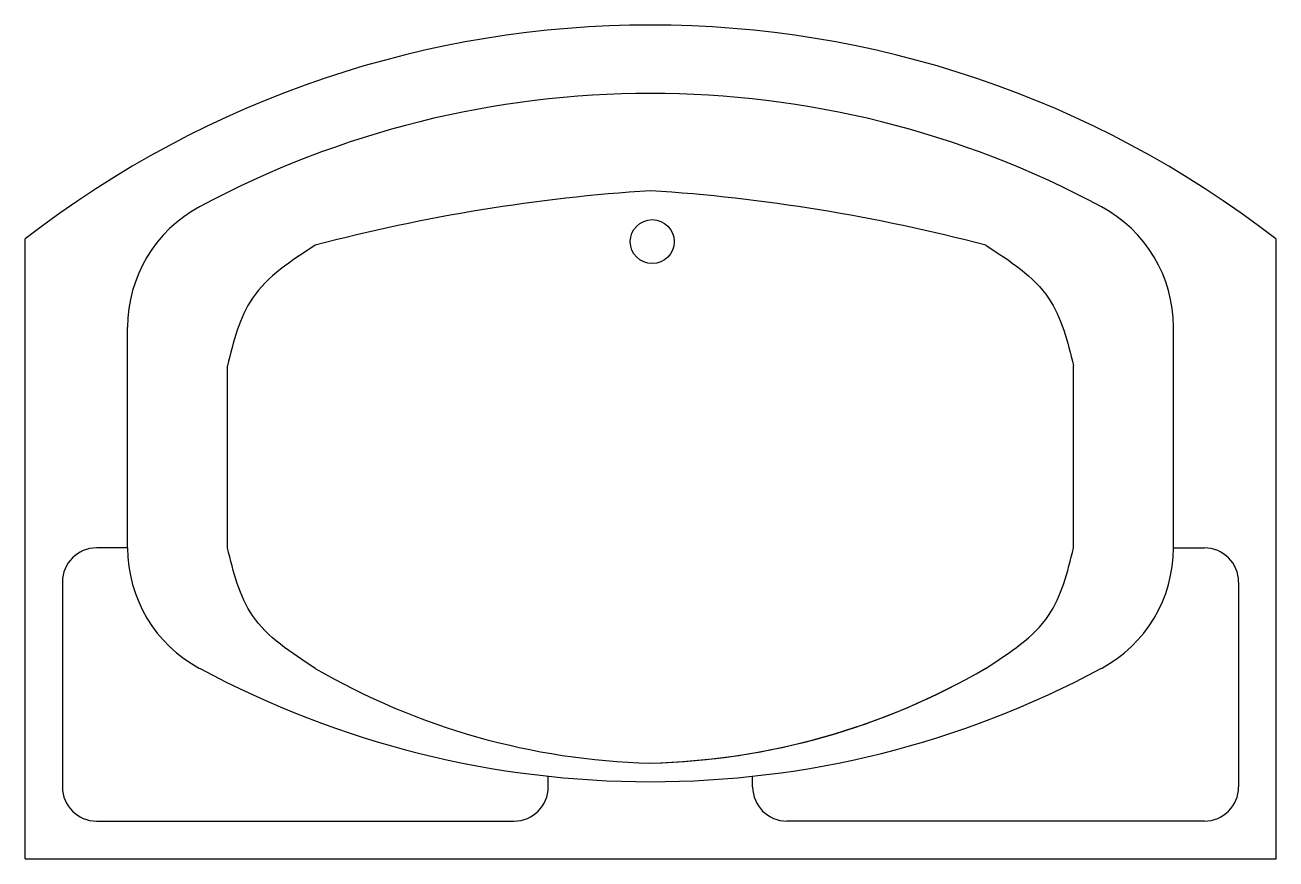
# Model space of a CAD drawing. Extents: x 8192.6 to 8194.43, y 5479.61 to 5480.83.
import ezdxf

# ---------------------------------------------------------------- set-up
doc = ezdxf.new("R2010")
doc.units = 0
doc.header["$LTSCALE"] = 50.8
doc.header["$MEASUREMENT"] = 0
doc.layers.add('COTA', color=1, linetype='CONTINUOUS')

msp = doc.modelspace()

# ---------------------------------------------------------------- linework, layer by layer
at = {"layer": 'COTA'}
for p, q in [((8192.5996, 5479.6074), (8192.5996, 5480.5144)), ((8194.4296, 5479.6074), (8194.4296, 5480.5144)), ((8192.7496, 5480.0625), (8192.7496, 5480.3853)), ((8194.2796, 5480.0625), (8194.2796, 5480.3853)), ((8192.8957, 5480.0625), (8192.8957, 5480.329)), ((8194.1334, 5480.0625), (8194.1334, 5480.329)), ((8192.7496, 5480.0625), (8192.7042, 5480.0625)), ((8194.2796, 5480.0625), (8194.3249, 5480.0625)), ((8192.6542, 5480.0125), (8192.6542, 5479.7129)), ((8194.3749, 5480.0125), (8194.3749, 5479.7129)), ((8193.3651, 5479.7129), (8193.3651, 5479.7284)), ((8193.664, 5479.7129), (8193.664, 5479.7284)), ((8192.7042, 5479.6629), (8193.3151, 5479.6629)), ((8194.3249, 5479.6629), (8193.714, 5479.6629)), ((8192.5996, 5479.6074), (8194.4296, 5479.6074))]:
    msp.add_line(p, q, dxfattribs=at)
msp.add_circle((8193.5171, 5480.5105), 0.0322, dxfattribs=at)
for centre, radius, start, end in [((8193.5146, 5479.3335), 1.4939, 52.2308, 127.7692), ((8193.5146, 5479.3335), 1.3939, 61.7558, 118.2442), ((8193.6837, 5478.0008), 2.5898, 93.7442, 104.7564), ((8193.3454, 5478.0008), 2.5898, 75.2436, 86.2558), ((8192.9496, 5480.3853), 0.2, 118.2442, 180), ((8194.0796, 5480.3853), 0.2, 0, 61.7558), ((8192.7042, 5480.0125), 0.05, 90, 180), ((8192.9496, 5480.0625), 0.2, 180, 241.7558), ((8194.0796, 5480.0625), 0.2, 298.2442, 0), ((8194.0796, 5480.0625), 0.2, 298.2442, 0), ((8194.3249, 5480.0125), 0.05, 0, 90), ((8193.5146, 5481.1143), 1.3939, 241.7558, 298.2442), ((8193.5401, 5480.7747), 1.0274, 239.8494, 268.519), ((8193.4894, 5480.7739), 1.0265, 271.3463, 300.1565), ((8193.4891, 5480.7747), 1.0274, 271.481, 300.1506), ((8192.7042, 5479.7129), 0.05, 180, 270), ((8193.3151, 5479.7129), 0.05, 270, 0), ((8193.714, 5479.7129), 0.05, 180, 270), ((8194.3249, 5479.7129), 0.05, 270, 0)]:
    msp.add_arc(centre, radius, start, end, dxfattribs=at)
for points in [[(8193.024, 5480.5052), (8192.9323, 5480.4279), (8192.8957, 5480.329)], [(8194.0051, 5480.5052), (8194.0969, 5480.4279), (8194.1334, 5480.329)], [(8193.024, 5479.8863), (8192.9323, 5479.9636), (8192.8957, 5480.0625)], [(8194.0051, 5479.8863), (8194.0969, 5479.9636), (8194.1334, 5480.0625)], [(8194.0051, 5479.8863), (8194.0969, 5479.9636), (8194.1334, 5480.0625)]]:
    msp.add_spline(points, degree=3, dxfattribs=at)

doc.saveas('drawing.dxf')
